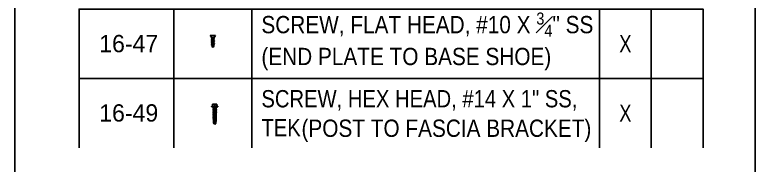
# Model space of a CAD drawing. Header units: inches. Extents: x -333 to 1223, y -450 to 45.
# Drawn here: x 1137.1 to 1222.9, y -96.3 to -78.9 of the extents above; entities that cross this region are included whole.
import ezdxf
from ezdxf.enums import TextEntityAlignment as Align

# ---------------------------------------------------------------- set-up
doc = ezdxf.new("R2010")
doc.units = ezdxf.units.IN
doc.header["$MEASUREMENT"] = 0
doc.layers.add('NOTES', color=7, linetype='Continuous')
doc.layers.add('PL', color=252, linetype='Continuous')
doc.styles.add('Schedule', font='GOTHIC.TTF', dxfattribs={"width": 0.9})

# ---------------------------------------------------------------- blocks, each defined once
blk = doc.blocks.new('16-49-BLOCK-1')
for p, q in [((10.993, 0), (10.993, -8.015)), ((19.993, 0), (19.993, -8.015)), ((60.27, 0), (60.27, -8.015)), ((66.27, 0), (66.27, -8.015)), ((15.36, -3.218), (15.36, -3.243)), ((15.715, -3.194), (15.385, -3.194)), ((15.715, -3.267), (15.385, -3.267)), ((15.464, -2.963), (15.456, -2.972)), ((15.456, -3.012), (15.456, -3.194)), ((15.715, -2.963), (15.464, -2.963)), ((15.559, -3.27), (15.559, -3.292)), ((15.559, -3.344), (15.559, -3.39)), ((15.966, -2.963), (15.715, -2.963)), ((15.715, -3.012), (15.715, -3.194)), ((16.045, -3.194), (15.715, -3.194)), ((16.045, -3.267), (15.715, -3.267)), ((15.87, -3.297), (15.87, -3.342)), ((15.87, -3.394), (15.87, -3.439)), ((15.966, -2.963), (15.974, -2.972)), ((15.974, -3.012), (15.974, -3.194)), ((16.069, -3.218), (16.069, -3.243)), ((15.559, -3.441), (15.559, -3.487)), ((15.559, -3.539), (15.559, -3.584)), ((15.559, -3.636), (15.559, -3.681)), ((15.559, -3.733), (15.559, -3.778)), ((15.559, -3.83), (15.559, -3.876)), ((15.559, -3.927), (15.559, -3.973)), ((15.559, -4.025), (15.559, -4.07)), ((15.559, -4.123), (15.559, -4.168)), ((15.559, -4.22), (15.559, -4.266)), ((15.87, -3.491), (15.87, -3.537)), ((15.87, -3.588), (15.87, -3.634)), ((15.87, -3.686), (15.87, -3.731)), ((15.87, -3.783), (15.87, -3.828)), ((15.87, -3.88), (15.87, -3.925)), ((15.87, -3.977), (15.87, -4.023)), ((15.87, -4.074), (15.87, -4.12)), ((15.87, -4.173), (15.87, -4.218)), ((15.87, -4.27), (15.87, -4.315)), ((15.559, -4.317), (15.559, -4.363)), ((15.559, -4.415), (15.559, -4.46)), ((15.559, -4.512), (15.559, -4.557)), ((15.559, -4.609), (15.559, -4.654)), ((15.559, -4.706), (15.559, -4.813)), ((15.715, -4.847), (15.715, -5.15)), ((15.87, -4.367), (15.87, -4.413)), ((15.87, -4.464), (15.87, -4.51)), ((15.87, -4.562), (15.87, -4.607)), ((15.87, -4.659), (15.87, -4.715)), ((15.87, -4.744), (15.87, -4.813)), ((15.715, -5.28), (15.638, -5.248)), ((15.715, -5.15), (15.715, -5.28)), ((15.715, -5.28), (15.792, -5.248))]:
    blk.add_line(p, q)
blk.add_lwpolyline([(0, -8.015), (0, 0), (72.27, 0), (72.27, -8.015)])
for centre, start, end in [((15.385, -3.218), 90, 180), ((15.385, -3.243), 180, 270), ((16.045, -3.218), 0, 90), ((16.045, -3.243), 270, 0)]:
    blk.add_arc(centre, 0.0243, start, end)
for points, knots in [([(15.456, -3.012), (15.456, -3), (15.456, -2.99), (15.456, -2.979), (15.456, -2.977), (15.456, -2.973), (15.456, -2.972), (15.456, -2.972)], [0.00298008, 0.00298008, 0.00298008, 0.00298008, 0.004196287, 0.004196287, 0.00480439, 0.00480439, 0.005411523, 0.005411523, 0.005411523, 0.005411523]), ([(15.715, -3.012), (15.695, -3), (15.674, -2.99), (15.642, -2.98), (15.631, -2.977), (15.609, -2.973), (15.597, -2.972), (15.563, -2.972), (15.541, -2.976), (15.497, -2.99), (15.476, -3), (15.456, -3.012)], [0.000000254, 0.000000254, 0.000000254, 0.000000254, 0.001212097, 0.001212097, 0.001818019, 0.001818019, 0.00242394, 0.00242394, 0.003635783, 0.003635783, 0.004847626, 0.004847626, 0.004847626, 0.004847626]), ([(15.974, -3.012), (15.954, -3), (15.933, -2.99), (15.901, -2.98), (15.89, -2.977), (15.868, -2.973), (15.856, -2.972), (15.822, -2.972), (15.8, -2.976), (15.756, -2.99), (15.735, -3), (15.715, -3.012)], [0.000000254, 0.000000254, 0.000000254, 0.000000254, 0.001212097, 0.001212097, 0.001818019, 0.001818019, 0.00242394, 0.00242394, 0.003635783, 0.003635783, 0.004847626, 0.004847626, 0.004847626, 0.004847626]), ([(15.974, -2.972), (15.974, -2.972), (15.974, -2.973), (15.974, -2.977), (15.974, -2.979), (15.974, -2.99), (15.974, -3), (15.974, -3.012)], [0.004937468, 0.004937468, 0.004937468, 0.004937468, 0.0055442, 0.0055442, 0.006151901, 0.006151901, 0.007367303, 0.007367303, 0.007367303, 0.007367303]), ([(15.87, -4.715), (15.87, -4.717), (15.87, -4.718), (15.867, -4.722), (15.863, -4.724), (15.853, -4.728), (15.85, -4.729), (15.841, -4.732), (15.837, -4.733), (15.827, -4.736), (15.821, -4.737), (15.809, -4.739), (15.803, -4.741), (15.784, -4.745), (15.77, -4.747), (15.755, -4.75)], [0.002583, 0.002583, 0.002583, 0.002583, 0.002909695, 0.002909695, 0.003637118, 0.003637118, 0.00400083, 0.00400083, 0.004364542, 0.004364542, 0.004728254, 0.004728254, 0.005091966, 0.005091966, 0.005819389, 0.005819389, 0.005819389, 0.005819389]), ([(15.894, -4.726), (15.896, -4.727), (15.896, -4.728), (15.888, -4.735), (15.847, -4.74), (15.782, -4.747), (15.768, -4.748), (15.755, -4.75)], [0.0971021, 0.0971021, 0.0971021, 0.0971021, 0.125, 0.125, 0.25, 0.25, 0.2816731, 0.2816731, 0.2816731, 0.2816731]), ([(15.755, -4.75), (15.77, -4.749), (15.784, -4.749), (15.81, -4.748), (15.821, -4.747), (15.837, -4.747), (15.841, -4.746), (15.85, -4.746), (15.853, -4.746), (15.863, -4.745), (15.867, -4.745), (15.87, -4.744), (15.87, -4.744), (15.87, -4.744)], [0, 0, 0, 0, 0.000715802, 0.000715802, 0.001431603, 0.001431603, 0.001789504, 0.001789504, 0.002147405, 0.002147405, 0.002863207, 0.002863207, 0.00306048, 0.00306048, 0.00306048, 0.00306048]), ([(15.638, -5.248), (15.629, -5.244), (15.622, -5.239), (15.61, -5.228), (15.606, -5.221), (15.604, -5.213), (15.604, -5.212), (15.604, -5.211)], [0, 0, 0, 0, 0.000499649, 0.000499649, 0.000999299, 0.000999299, 0.001069244, 0.001069244, 0.001069244, 0.001069244]), ([(15.792, -5.248), (15.801, -5.244), (15.808, -5.239), (15.819, -5.228), (15.823, -5.221), (15.827, -5.208), (15.827, -5.2), (15.821, -5.187), (15.816, -5.181), (15.808, -5.176)], [0, 0, 0, 0, 0.000499649, 0.000499649, 0.000999299, 0.000999299, 0.001498948, 0.001498948, 0.001998598, 0.001998598, 0.001998598, 0.001998598])]:
    blk.add_open_spline(points, degree=3, knots=knots)
for points, weights, knots in [([(15.914, -3.27), (15.914, -3.278), (15.814, -3.287), (15.715, -3.295), (15.615, -3.303), (15.516, -3.311), (15.516, -3.319), (15.516, -3.32), (15.517, -3.321)], [1, 0.866025403784, 1, 0.866025403784, 1, 0.866025403784, 1, 0.982950552281, 0.970240489426], [0, 0, 0, 0.01515152, 0.01515152, 0.03030303, 0.03030303, 0.04545455, 0.04545455, 0.04738271, 0.04738271, 0.04738271]), ([(15.912, -3.366), (15.914, -3.367), (15.914, -3.368), (15.914, -3.376), (15.814, -3.384), (15.715, -3.392), (15.615, -3.4), (15.516, -3.408), (15.516, -3.416), (15.516, -3.417), (15.517, -3.418)], [0.970240489425, 0.98295055228, 1, 0.866025403784, 1, 0.866025403784, 1, 0.866025403784, 1, 0.982950552281, 0.970240489426], [0.08898093, 0.08898093, 0.08898093, 0.09090909, 0.09090909, 0.10606061, 0.10606061, 0.12121212, 0.12121212, 0.13636364, 0.13636364, 0.1382918, 0.1382918, 0.1382918]), ([(15.715, -3.32), (15.673, -3.324), (15.637, -3.328), (15.559, -3.336), (15.559, -3.344)], [0.933012701892, 0.933012701892, 1, 0.866025403784, 1], [0.02272727, 0.02272727, 0.02272727, 0.03030303, 0.03030303, 0.04545455, 0.04545455, 0.04545455]), ([(15.715, -3.417), (15.673, -3.421), (15.637, -3.425), (15.559, -3.433), (15.559, -3.441)], [0.933012701892, 0.933012701892, 1, 0.866025403784, 1], [0.11363636, 0.11363636, 0.11363636, 0.12121212, 0.12121212, 0.13636364, 0.13636364, 0.13636364]), ([(15.706, -3.27), (15.669, -3.274), (15.637, -3.277), (15.574, -3.284), (15.562, -3.291)], [0.933821817069, 0.940374796672, 1, 0.88802644794, 0.963223847913], [0.02355987, 0.02355987, 0.02355987, 0.03030303, 0.03030303, 0.04296639, 0.04296639, 0.04296639]), ([(15.715, -3.367), (15.673, -3.371), (15.637, -3.375), (15.574, -3.381), (15.562, -3.388)], [0.933012701892, 0.933012701892, 1, 0.88802644794, 0.963223847913], [0.11363636, 0.11363636, 0.11363636, 0.12121212, 0.12121212, 0.13387548, 0.13387548, 0.13387548]), ([(15.868, -3.298), (15.856, -3.305), (15.793, -3.312), (15.757, -3.316), (15.715, -3.32)], [0.963223847913, 0.88802644794, 1, 0.933012701892, 0.933012701892], [0.00248815, 0.00248815, 0.00248815, 0.01515152, 0.01515152, 0.02272727, 0.02272727, 0.02272727]), ([(15.87, -3.342), (15.87, -3.35), (15.793, -3.358), (15.757, -3.362), (15.715, -3.367)], [1, 0.866025403784, 1, 0.933012701892, 0.933012701892], [0.09090909, 0.09090909, 0.09090909, 0.10606061, 0.10606061, 0.11363636, 0.11363636, 0.11363636]), ([(15.868, -3.395), (15.856, -3.402), (15.793, -3.409), (15.757, -3.413), (15.715, -3.417)], [0.963223847913, 0.88802644794, 1, 0.933012701892, 0.933012701892], [0.09339724, 0.09339724, 0.09339724, 0.10606061, 0.10606061, 0.11363636, 0.11363636, 0.11363636]), ([(15.912, -3.463), (15.914, -3.464), (15.914, -3.465), (15.914, -3.473), (15.814, -3.481), (15.715, -3.489), (15.615, -3.497), (15.516, -3.505), (15.516, -3.513), (15.516, -3.514), (15.517, -3.515)], [0.970240489426, 0.982950552281, 1, 0.866025403784, 1, 0.866025403784, 1, 0.866025403784, 1, 0.982950552281, 0.970240489426], [0.17989002, 0.17989002, 0.17989002, 0.18181818, 0.18181818, 0.1969697, 0.1969697, 0.21212121, 0.21212121, 0.22727273, 0.22727273, 0.22920089, 0.22920089, 0.22920089]), ([(15.912, -3.56), (15.914, -3.561), (15.914, -3.562), (15.914, -3.57), (15.814, -3.578), (15.715, -3.586), (15.615, -3.594), (15.516, -3.602), (15.516, -3.611), (15.516, -3.611), (15.517, -3.612)], [0.970240489426, 0.982950552281, 1, 0.866025403784, 1, 0.866025403784, 1, 0.866025403784, 1, 0.982950552281, 0.970240489426], [0.27079911, 0.27079911, 0.27079911, 0.27272727, 0.27272727, 0.28787879, 0.28787879, 0.3030303, 0.3030303, 0.31818182, 0.31818182, 0.32010998, 0.32010998, 0.32010998]), ([(15.912, -3.657), (15.914, -3.658), (15.914, -3.659), (15.914, -3.667), (15.814, -3.675), (15.715, -3.683), (15.615, -3.692), (15.516, -3.7), (15.516, -3.708), (15.516, -3.709), (15.517, -3.71)], [0.970240489426, 0.982950552281, 1, 0.866025403784, 1, 0.866025403784, 1, 0.866025403784, 1, 0.982950552281, 0.970240489426], [0.3617082, 0.3617082, 0.3617082, 0.36363636, 0.36363636, 0.37878788, 0.37878788, 0.39393939, 0.39393939, 0.40909091, 0.40909091, 0.41101907, 0.41101907, 0.41101907]), ([(15.912, -3.754), (15.914, -3.755), (15.914, -3.756), (15.914, -3.764), (15.814, -3.773), (15.715, -3.781), (15.615, -3.789), (15.516, -3.797), (15.516, -3.805), (15.516, -3.806), (15.517, -3.807)], [0.970240489426, 0.982950552281, 1, 0.866025403784, 1, 0.866025403784, 1, 0.866025403784, 1, 0.982950552281, 0.970240489426], [0.45261729, 0.45261729, 0.45261729, 0.45454545, 0.45454545, 0.46969697, 0.46969697, 0.48484848, 0.48484848, 0.5, 0.5, 0.50192816, 0.50192816, 0.50192816]), ([(15.912, -3.852), (15.914, -3.853), (15.914, -3.854), (15.914, -3.862), (15.814, -3.87), (15.715, -3.878), (15.615, -3.886), (15.516, -3.894), (15.516, -3.902), (15.516, -3.903), (15.517, -3.904)], [0.970240489426, 0.982950552281, 1, 0.866025403784, 1, 0.866025403784, 1, 0.866025403784, 1, 0.982950552281, 0.970240489426], [0.54352638, 0.54352638, 0.54352638, 0.54545455, 0.54545455, 0.56060606, 0.56060606, 0.57575758, 0.57575758, 0.59090909, 0.59090909, 0.59283725, 0.59283725, 0.59283725]), ([(15.912, -3.949), (15.914, -3.95), (15.914, -3.951), (15.914, -3.959), (15.814, -3.967), (15.715, -3.975), (15.615, -3.983), (15.516, -3.991), (15.516, -3.999), (15.516, -4), (15.517, -4.001)], [0.970240489426, 0.982950552281, 1, 0.866025403784, 1, 0.866025403784, 1, 0.866025403784, 1, 0.982950552281, 0.970240489427], [0.63443547, 0.63443547, 0.63443547, 0.63636364, 0.63636364, 0.65151515, 0.65151515, 0.66666667, 0.66666667, 0.68181818, 0.68181818, 0.68374635, 0.68374635, 0.68374635]), ([(15.912, -4.046), (15.914, -4.047), (15.914, -4.048), (15.914, -4.056), (15.814, -4.064), (15.715, -4.072), (15.615, -4.08), (15.516, -4.088), (15.516, -4.097), (15.516, -4.097), (15.517, -4.098)], [0.970240489426, 0.982950552281, 1, 0.866025403784, 1, 0.866025403784, 1, 0.866025403784, 1, 0.982950552281, 0.970240489427], [0.72534456, 0.72534456, 0.72534456, 0.72727273, 0.72727273, 0.74242424, 0.74242424, 0.75757576, 0.75757576, 0.77272727, 0.77272727, 0.77465544, 0.77465544, 0.77465544]), ([(15.912, -4.144), (15.914, -4.145), (15.914, -4.146), (15.914, -4.154), (15.814, -4.163), (15.715, -4.171), (15.615, -4.179), (15.516, -4.187), (15.516, -4.195), (15.516, -4.196), (15.517, -4.197)], [0.970240489426, 0.982950552281, 1, 0.866025403784, 1, 0.866025403784, 1, 0.866025403784, 1, 0.982950552281, 0.970240489427], [0.63443547, 0.63443547, 0.63443547, 0.63636364, 0.63636364, 0.65151515, 0.65151515, 0.66666667, 0.66666667, 0.68181818, 0.68181818, 0.68374635, 0.68374635, 0.68374635]), ([(15.912, -4.242), (15.914, -4.243), (15.914, -4.244), (15.914, -4.252), (15.814, -4.26), (15.715, -4.268), (15.615, -4.276), (15.516, -4.284), (15.516, -4.292), (15.516, -4.293), (15.517, -4.294)], [0.970240489426, 0.982950552281, 1, 0.866025403784, 1, 0.866025403784, 1, 0.866025403784, 1, 0.982950552281, 0.970240489427], [0.72534456, 0.72534456, 0.72534456, 0.72727273, 0.72727273, 0.74242424, 0.74242424, 0.75757576, 0.75757576, 0.77272727, 0.77272727, 0.77465544, 0.77465544, 0.77465544]), ([(15.715, -3.514), (15.673, -3.519), (15.637, -3.522), (15.559, -3.53), (15.559, -3.539)], [0.933012701892, 0.933012701892, 1, 0.866025403784, 1], [0.20454545, 0.20454545, 0.20454545, 0.21212121, 0.21212121, 0.22727273, 0.22727273, 0.22727273]), ([(15.715, -3.611), (15.673, -3.616), (15.637, -3.62), (15.559, -3.628), (15.559, -3.636)], [0.933012701892, 0.933012701892, 1, 0.866025403784, 1], [0.29545455, 0.29545455, 0.29545455, 0.3030303, 0.3030303, 0.31818182, 0.31818182, 0.31818182]), ([(15.715, -3.709), (15.673, -3.713), (15.637, -3.717), (15.559, -3.725), (15.559, -3.733)], [0.933012701892, 0.933012701892, 1, 0.866025403784, 1], [0.38636364, 0.38636364, 0.38636364, 0.39393939, 0.39393939, 0.40909091, 0.40909091, 0.40909091]), ([(15.715, -3.806), (15.673, -3.81), (15.637, -3.814), (15.559, -3.822), (15.559, -3.83)], [0.933012701892, 0.933012701892, 1, 0.866025403784, 1], [0.47727273, 0.47727273, 0.47727273, 0.48484848, 0.48484848, 0.5, 0.5, 0.5]), ([(15.715, -3.903), (15.673, -3.907), (15.637, -3.911), (15.559, -3.919), (15.559, -3.927)], [0.933012701892, 0.933012701892, 1, 0.866025403784, 1], [0.56818182, 0.56818182, 0.56818182, 0.57575758, 0.57575758, 0.59090909, 0.59090909, 0.59090909]), ([(15.715, -4), (15.673, -4.005), (15.637, -4.008), (15.559, -4.016), (15.559, -4.025)], [0.933012701892, 0.933012701892, 1, 0.866025403784, 1], [0.65909091, 0.65909091, 0.65909091, 0.66666667, 0.66666667, 0.68181818, 0.68181818, 0.68181818]), ([(15.715, -4.097), (15.673, -4.102), (15.637, -4.106), (15.559, -4.114), (15.559, -4.122)], [0.933012701892, 0.933012701892, 1, 0.866025403784, 1], [0.75, 0.75, 0.75, 0.75757576, 0.75757576, 0.77272727, 0.77272727, 0.77272727]), ([(15.715, -4.196), (15.673, -4.2), (15.637, -4.204), (15.559, -4.212), (15.559, -4.22)], [0.933012701892, 0.933012701892, 1, 0.866025403784, 1], [0.65909091, 0.65909091, 0.65909091, 0.66666667, 0.66666667, 0.68181818, 0.68181818, 0.68181818]), ([(15.715, -3.464), (15.673, -3.468), (15.637, -3.472), (15.574, -3.478), (15.562, -3.486)], [0.933012701892, 0.933012701892, 1, 0.88802644794, 0.963223847912], [0.20454545, 0.20454545, 0.20454545, 0.21212121, 0.21212121, 0.22478458, 0.22478458, 0.22478458]), ([(15.715, -3.561), (15.673, -3.565), (15.637, -3.569), (15.574, -3.576), (15.562, -3.583)], [0.933012701892, 0.933012701892, 1, 0.888026447939, 0.963223847914], [0.29545455, 0.29545455, 0.29545455, 0.3030303, 0.3030303, 0.31569367, 0.31569367, 0.31569367]), ([(15.715, -3.658), (15.673, -3.663), (15.637, -3.666), (15.574, -3.673), (15.562, -3.68)], [0.933012701892, 0.933012701892, 1, 0.88802644794, 0.963223847913], [0.38636364, 0.38636364, 0.38636364, 0.39393939, 0.39393939, 0.40660276, 0.40660276, 0.40660276]), ([(15.715, -3.755), (15.673, -3.76), (15.637, -3.763), (15.574, -3.77), (15.562, -3.777)], [0.933012701892, 0.933012701892, 1, 0.88802644794, 0.963223847913], [0.47727273, 0.47727273, 0.47727273, 0.48484848, 0.48484848, 0.49751185, 0.49751185, 0.49751185]), ([(15.715, -3.853), (15.673, -3.857), (15.637, -3.861), (15.574, -3.867), (15.562, -3.874)], [0.933012701892, 0.933012701892, 1, 0.88802644794, 0.963223847912], [0.56818182, 0.56818182, 0.56818182, 0.57575758, 0.57575758, 0.58842094, 0.58842094, 0.58842094]), ([(15.715, -3.95), (15.673, -3.954), (15.637, -3.958), (15.574, -3.964), (15.562, -3.972)], [0.933012701892, 0.933012701892, 1, 0.888026447939, 0.963223847913], [0.65909091, 0.65909091, 0.65909091, 0.66666667, 0.66666667, 0.67933003, 0.67933003, 0.67933003]), ([(15.715, -4.047), (15.673, -4.051), (15.637, -4.055), (15.574, -4.062), (15.562, -4.069)], [0.933012701892, 0.933012701892, 1, 0.88802644794, 0.963223847913], [0.75, 0.75, 0.75, 0.75757576, 0.75757576, 0.77023912, 0.77023912, 0.77023912]), ([(15.715, -4.145), (15.673, -4.15), (15.637, -4.153), (15.574, -4.16), (15.562, -4.167)], [0.933012701892, 0.933012701892, 1, 0.888026447939, 0.963223847913], [0.65909091, 0.65909091, 0.65909091, 0.66666667, 0.66666667, 0.67933003, 0.67933003, 0.67933003]), ([(15.715, -4.243), (15.673, -4.247), (15.637, -4.251), (15.574, -4.257), (15.562, -4.264)], [0.933012701892, 0.933012701892, 1, 0.88802644794, 0.963223847913], [0.75, 0.75, 0.75, 0.75757576, 0.75757576, 0.77023912, 0.77023912, 0.77023912]), ([(15.87, -3.439), (15.87, -3.448), (15.793, -3.456), (15.757, -3.459), (15.715, -3.464)], [1, 0.866025403784, 1, 0.933012701892, 0.933012701892], [0.18181818, 0.18181818, 0.18181818, 0.1969697, 0.1969697, 0.20454545, 0.20454545, 0.20454545]), ([(15.868, -3.492), (15.856, -3.5), (15.793, -3.506), (15.757, -3.51), (15.715, -3.514)], [0.963223847913, 0.88802644794, 1, 0.933012701892, 0.933012701892], [0.18430633, 0.18430633, 0.18430633, 0.1969697, 0.1969697, 0.20454545, 0.20454545, 0.20454545]), ([(15.87, -3.537), (15.87, -3.545), (15.793, -3.553), (15.757, -3.557), (15.715, -3.561)], [1, 0.866025403784, 1, 0.933012701892, 0.933012701892], [0.27272727, 0.27272727, 0.27272727, 0.28787879, 0.28787879, 0.29545455, 0.29545455, 0.29545455]), ([(15.868, -3.59), (15.856, -3.597), (15.793, -3.603), (15.757, -3.607), (15.715, -3.611)], [0.963223847913, 0.88802644794, 1, 0.933012701892, 0.933012701892], [0.27521542, 0.27521542, 0.27521542, 0.28787879, 0.28787879, 0.29545455, 0.29545455, 0.29545455]), ([(15.87, -3.634), (15.87, -3.642), (15.793, -3.65), (15.757, -3.654), (15.715, -3.658)], [1, 0.866025403784, 1, 0.933012701892, 0.933012701892], [0.36363636, 0.36363636, 0.36363636, 0.37878788, 0.37878788, 0.38636364, 0.38636364, 0.38636364]), ([(15.868, -3.687), (15.856, -3.694), (15.793, -3.701), (15.757, -3.704), (15.715, -3.709)], [0.963223847913, 0.88802644794, 1, 0.933012701892, 0.933012701892], [0.36612452, 0.36612452, 0.36612452, 0.37878788, 0.37878788, 0.38636364, 0.38636364, 0.38636364]), ([(15.87, -3.731), (15.87, -3.739), (15.793, -3.747), (15.757, -3.751), (15.715, -3.755)], [1, 0.866025403784, 1, 0.933012701892, 0.933012701892], [0.45454545, 0.45454545, 0.45454545, 0.46969697, 0.46969697, 0.47727273, 0.47727273, 0.47727273]), ([(15.868, -3.784), (15.856, -3.791), (15.793, -3.798), (15.757, -3.802), (15.715, -3.806)], [0.963223847913, 0.88802644794, 1, 0.933012701892, 0.933012701892], [0.45703361, 0.45703361, 0.45703361, 0.46969697, 0.46969697, 0.47727273, 0.47727273, 0.47727273]), ([(15.87, -3.828), (15.87, -3.836), (15.793, -3.844), (15.757, -3.848), (15.715, -3.853)], [1, 0.866025403784, 1, 0.933012701892, 0.933012701892], [0.54545455, 0.54545455, 0.54545455, 0.56060606, 0.56060606, 0.56818182, 0.56818182, 0.56818182]), ([(15.868, -3.881), (15.856, -3.888), (15.793, -3.895), (15.757, -3.899), (15.715, -3.903)], [0.963223847913, 0.88802644794, 1, 0.933012701892, 0.933012701892], [0.5479427, 0.5479427, 0.5479427, 0.56060606, 0.56060606, 0.56818182, 0.56818182, 0.56818182]), ([(15.87, -3.925), (15.87, -3.934), (15.793, -3.942), (15.757, -3.945), (15.715, -3.95)], [1, 0.866025403784, 1, 0.933012701892, 0.933012701892], [0.63636364, 0.63636364, 0.63636364, 0.65151515, 0.65151515, 0.65909091, 0.65909091, 0.65909091]), ([(15.868, -3.978), (15.856, -3.986), (15.793, -3.992), (15.757, -3.996), (15.715, -4)], [0.963223847913, 0.88802644794, 1, 0.933012701892, 0.933012701892], [0.63885179, 0.63885179, 0.63885179, 0.65151515, 0.65151515, 0.65909091, 0.65909091, 0.65909091]), ([(15.87, -4.023), (15.87, -4.031), (15.793, -4.039), (15.757, -4.043), (15.715, -4.047)], [1, 0.866025403784, 1, 0.933012701892, 0.933012701892], [0.72727273, 0.72727273, 0.72727273, 0.74242424, 0.74242424, 0.75, 0.75, 0.75]), ([(15.868, -4.076), (15.856, -4.083), (15.793, -4.089), (15.757, -4.093), (15.715, -4.097)], [0.963223847913, 0.88802644794, 1, 0.933012701892, 0.933012701892], [0.72976088, 0.72976088, 0.72976088, 0.74242424, 0.74242424, 0.75, 0.75, 0.75]), ([(15.87, -4.121), (15.87, -4.129), (15.793, -4.137), (15.757, -4.141), (15.715, -4.145)], [1, 0.866025403784, 1, 0.933012701892, 0.933012701892], [0.63636364, 0.63636364, 0.63636364, 0.65151515, 0.65151515, 0.65909091, 0.65909091, 0.65909091]), ([(15.868, -4.174), (15.856, -4.181), (15.793, -4.188), (15.757, -4.192), (15.715, -4.196)], [0.963223847913, 0.88802644794, 1, 0.933012701892, 0.933012701892], [0.63885179, 0.63885179, 0.63885179, 0.65151515, 0.65151515, 0.65909091, 0.65909091, 0.65909091]), ([(15.87, -4.218), (15.87, -4.226), (15.793, -4.234), (15.757, -4.238), (15.715, -4.243)], [1, 0.866025403784, 1, 0.933012701892, 0.933012701892], [0.72727273, 0.72727273, 0.72727273, 0.74242424, 0.74242424, 0.75, 0.75, 0.75]), ([(15.868, -4.271), (15.856, -4.278), (15.793, -4.285), (15.757, -4.289), (15.715, -4.293)], [0.963223847913, 0.88802644794, 1, 0.933012701892, 0.933012701892], [0.72976088, 0.72976088, 0.72976088, 0.74242424, 0.74242424, 0.75, 0.75, 0.75]), ([(15.912, -4.339), (15.914, -4.34), (15.914, -4.341), (15.914, -4.349), (15.814, -4.357), (15.715, -4.365), (15.615, -4.373), (15.516, -4.381), (15.516, -4.389), (15.516, -4.39), (15.517, -4.391)], [0.970240489427, 0.982950552281, 1, 0.866025403784, 1, 0.866025403784, 1, 0.866025403784, 1, 0.982950552281, 0.970240489426], [0.81625365, 0.81625365, 0.81625365, 0.81818182, 0.81818182, 0.83333333, 0.83333333, 0.84848485, 0.84848485, 0.86363636, 0.86363636, 0.86556453, 0.86556453, 0.86556453]), ([(15.912, -4.436), (15.914, -4.437), (15.914, -4.438), (15.914, -4.446), (15.814, -4.454), (15.715, -4.462), (15.615, -4.47), (15.516, -4.478), (15.516, -4.487), (15.516, -4.487), (15.517, -4.488)], [0.970240489426, 0.982950552281, 1, 0.866025403784, 1, 0.866025403784, 1, 0.866025403784, 1, 0.982950552281, 0.970240489426], [0.90716275, 0.90716275, 0.90716275, 0.90909091, 0.90909091, 0.92424242, 0.92424242, 0.93939394, 0.93939394, 0.95454545, 0.95454545, 0.95647362, 0.95647362, 0.95647362]), ([(15.912, -4.533), (15.914, -4.534), (15.914, -4.535), (15.914, -4.543), (15.814, -4.551), (15.715, -4.559), (15.615, -4.568), (15.516, -4.576), (15.516, -4.584), (15.516, -4.585), (15.517, -4.586)], [0.970240489426, 0.982950552281, 1, 0.866025403784, 1, 0.866025403784, 1, 0.866025403784, 1, 0.982950552281, 0.970240489426], [0.90716275, 0.90716275, 0.90716275, 0.90909091, 0.90909091, 0.92424242, 0.92424242, 0.93939394, 0.93939394, 0.95454545, 0.95454545, 0.95647362, 0.95647362, 0.95647362]), ([(15.912, -4.63), (15.914, -4.631), (15.914, -4.632), (15.914, -4.64), (15.814, -4.649), (15.715, -4.657), (15.615, -4.665), (15.516, -4.673), (15.516, -4.681), (15.516, -4.682), (15.517, -4.683)], [0.970240489426, 0.982950552281, 1, 0.866025403784, 1, 0.866025403784, 1, 0.866025403784, 1, 0.982950552281, 0.970240489426], [0.90716275, 0.90716275, 0.90716275, 0.90909091, 0.90909091, 0.92424242, 0.92424242, 0.93939394, 0.93939394, 0.95454545, 0.95454545, 0.95647362, 0.95647362, 0.95647362]), ([(15.715, -4.293), (15.673, -4.297), (15.637, -4.301), (15.559, -4.309), (15.559, -4.317)], [0.933012701892, 0.933012701892, 1, 0.866025403784, 1], [0.75, 0.75, 0.75, 0.75757576, 0.75757576, 0.77272727, 0.77272727, 0.77272727]), ([(15.715, -4.39), (15.673, -4.395), (15.637, -4.398), (15.559, -4.406), (15.559, -4.415)], [0.933012701892, 0.933012701892, 1, 0.866025403784, 1], [0.84090909, 0.84090909, 0.84090909, 0.84848485, 0.84848485, 0.86363636, 0.86363636, 0.86363636]), ([(15.715, -4.487), (15.673, -4.492), (15.637, -4.496), (15.559, -4.504), (15.559, -4.512)], [0.933012701892, 0.933012701892, 1, 0.866025403784, 1], [0.93181818, 0.93181818, 0.93181818, 0.93939394, 0.93939394, 0.95454545, 0.95454545, 0.95454545]), ([(15.715, -4.585), (15.673, -4.589), (15.637, -4.593), (15.559, -4.601), (15.559, -4.609)], [0.933012701892, 0.933012701892, 1, 0.866025403784, 1], [0.93181818, 0.93181818, 0.93181818, 0.93939394, 0.93939394, 0.95454545, 0.95454545, 0.95454545]), ([(15.715, -4.682), (15.673, -4.686), (15.637, -4.69), (15.559, -4.698), (15.559, -4.706)], [0.933012701892, 0.933012701892, 1, 0.866025403784, 1], [0.93181818, 0.93181818, 0.93181818, 0.93939394, 0.93939394, 0.95454545, 0.95454545, 0.95454545]), ([(15.715, -4.34), (15.673, -4.344), (15.637, -4.348), (15.574, -4.354), (15.562, -4.362)], [0.933012701892, 0.933012701892, 1, 0.88802644794, 0.963223847913], [0.84090909, 0.84090909, 0.84090909, 0.84848485, 0.84848485, 0.86114821, 0.86114821, 0.86114821]), ([(15.715, -4.437), (15.673, -4.441), (15.637, -4.445), (15.574, -4.452), (15.562, -4.459)], [0.933012701892, 0.933012701892, 1, 0.88802644794, 0.963223847913], [0.93181818, 0.93181818, 0.93181818, 0.93939394, 0.93939394, 0.9520573, 0.9520573, 0.9520573]), ([(15.715, -4.534), (15.673, -4.538), (15.637, -4.542), (15.574, -4.549), (15.562, -4.556)], [0.933012701892, 0.933012701892, 1, 0.88802644794, 0.963223847913], [0.93181818, 0.93181818, 0.93181818, 0.93939394, 0.93939394, 0.9520573, 0.9520573, 0.9520573]), ([(15.715, -4.631), (15.673, -4.636), (15.637, -4.639), (15.574, -4.646), (15.562, -4.653)], [0.933012701892, 0.933012701892, 1, 0.88802644794, 0.963223847913], [0.93181818, 0.93181818, 0.93181818, 0.93939394, 0.93939394, 0.9520573, 0.9520573, 0.9520573]), ([(15.87, -4.315), (15.87, -4.324), (15.793, -4.332), (15.757, -4.335), (15.715, -4.34)], [1, 0.866025403784, 1, 0.933012701892, 0.933012701892], [0.81818182, 0.81818182, 0.81818182, 0.83333333, 0.83333333, 0.84090909, 0.84090909, 0.84090909]), ([(15.868, -4.368), (15.856, -4.376), (15.793, -4.382), (15.757, -4.386), (15.715, -4.39)], [0.963223847913, 0.88802644794, 1, 0.933012701892, 0.933012701892], [0.82066997, 0.82066997, 0.82066997, 0.83333333, 0.83333333, 0.84090909, 0.84090909, 0.84090909]), ([(15.87, -4.413), (15.87, -4.421), (15.793, -4.429), (15.757, -4.433), (15.715, -4.437)], [1, 0.866025403784, 1, 0.933012701892, 0.933012701892], [0.90909091, 0.90909091, 0.90909091, 0.92424242, 0.92424242, 0.93181818, 0.93181818, 0.93181818]), ([(15.868, -4.466), (15.856, -4.473), (15.793, -4.479), (15.757, -4.483), (15.715, -4.487)], [0.963223847913, 0.88802644794, 1, 0.933012701892, 0.933012701892], [0.91157906, 0.91157906, 0.91157906, 0.92424242, 0.92424242, 0.93181818, 0.93181818, 0.93181818]), ([(15.87, -4.51), (15.87, -4.518), (15.793, -4.526), (15.757, -4.53), (15.715, -4.534)], [1, 0.866025403784, 1, 0.933012701892, 0.933012701892], [0.90909091, 0.90909091, 0.90909091, 0.92424242, 0.92424242, 0.93181818, 0.93181818, 0.93181818]), ([(15.868, -4.563), (15.856, -4.57), (15.793, -4.577), (15.757, -4.58), (15.715, -4.585)], [0.963223847913, 0.88802644794, 1, 0.933012701892, 0.933012701892], [0.91157906, 0.91157906, 0.91157906, 0.92424242, 0.92424242, 0.93181818, 0.93181818, 0.93181818]), ([(15.87, -4.607), (15.87, -4.615), (15.793, -4.623), (15.757, -4.627), (15.715, -4.631)], [1, 0.866025403784, 1, 0.933012701892, 0.933012701892], [0.90909091, 0.90909091, 0.90909091, 0.92424242, 0.92424242, 0.93181818, 0.93181818, 0.93181818]), ([(15.868, -4.66), (15.856, -4.667), (15.793, -4.674), (15.757, -4.678), (15.715, -4.682)], [0.963223847913, 0.88802644794, 1, 0.933012701892, 0.933012701892], [0.91157906, 0.91157906, 0.91157906, 0.92424242, 0.92424242, 0.93181818, 0.93181818, 0.93181818])]:
    blk.add_rational_spline(points, weights, degree=2, knots=knots)
for points in [[(15.517, -3.317), (15.532, -3.308), (15.547, -3.3), (15.562, -3.291)], [(15.559, -3.345), (15.545, -3.337), (15.531, -3.329), (15.517, -3.321)], [(15.517, -3.414), (15.532, -3.406), (15.547, -3.397), (15.562, -3.388)], [(15.559, -3.443), (15.545, -3.434), (15.531, -3.426), (15.517, -3.418)], [(15.912, -3.272), (15.898, -3.281), (15.883, -3.289), (15.868, -3.298)], [(15.912, -3.369), (15.898, -3.378), (15.883, -3.387), (15.868, -3.395)], [(15.87, -3.341), (15.884, -3.349), (15.898, -3.357), (15.912, -3.366)], [(15.517, -3.511), (15.532, -3.503), (15.547, -3.494), (15.562, -3.486)], [(15.559, -3.54), (15.545, -3.532), (15.531, -3.523), (15.517, -3.515)], [(15.517, -3.609), (15.532, -3.6), (15.547, -3.591), (15.562, -3.583)], [(15.559, -3.637), (15.545, -3.629), (15.531, -3.621), (15.517, -3.612)], [(15.517, -3.706), (15.532, -3.697), (15.547, -3.689), (15.562, -3.68)], [(15.559, -3.734), (15.545, -3.726), (15.531, -3.718), (15.517, -3.71)], [(15.517, -3.803), (15.532, -3.794), (15.547, -3.786), (15.562, -3.777)], [(15.559, -3.831), (15.545, -3.823), (15.531, -3.815), (15.517, -3.807)], [(15.517, -3.9), (15.532, -3.892), (15.547, -3.883), (15.562, -3.874)], [(15.559, -3.929), (15.545, -3.92), (15.531, -3.912), (15.517, -3.904)], [(15.517, -3.997), (15.532, -3.989), (15.547, -3.98), (15.562, -3.972)], [(15.559, -4.026), (15.545, -4.018), (15.531, -4.009), (15.517, -4.001)], [(15.517, -4.095), (15.532, -4.086), (15.547, -4.077), (15.562, -4.069)], [(15.559, -4.123), (15.545, -4.115), (15.531, -4.107), (15.517, -4.098)], [(15.517, -4.193), (15.532, -4.184), (15.547, -4.176), (15.562, -4.167)], [(15.559, -4.221), (15.545, -4.213), (15.531, -4.205), (15.517, -4.197)], [(15.517, -4.29), (15.532, -4.282), (15.547, -4.273), (15.562, -4.264)], [(15.912, -3.467), (15.898, -3.475), (15.883, -3.484), (15.868, -3.492)], [(15.912, -3.564), (15.898, -3.572), (15.883, -3.581), (15.868, -3.59)], [(15.912, -3.661), (15.898, -3.67), (15.883, -3.678), (15.868, -3.687)], [(15.912, -3.758), (15.898, -3.767), (15.883, -3.775), (15.868, -3.784)], [(15.912, -3.855), (15.898, -3.864), (15.883, -3.873), (15.868, -3.881)], [(15.912, -3.953), (15.898, -3.961), (15.883, -3.97), (15.868, -3.978)], [(15.912, -4.05), (15.898, -4.058), (15.883, -4.067), (15.868, -4.076)], [(15.912, -4.148), (15.898, -4.157), (15.883, -4.165), (15.868, -4.174)], [(15.912, -4.245), (15.898, -4.254), (15.883, -4.263), (15.868, -4.271)], [(15.87, -3.438), (15.884, -3.447), (15.898, -3.455), (15.912, -3.463)], [(15.87, -3.535), (15.884, -3.544), (15.898, -3.552), (15.912, -3.56)], [(15.87, -3.633), (15.884, -3.641), (15.898, -3.649), (15.912, -3.657)], [(15.87, -3.73), (15.884, -3.738), (15.898, -3.746), (15.912, -3.754)], [(15.87, -3.827), (15.884, -3.835), (15.898, -3.843), (15.912, -3.852)], [(15.87, -3.924), (15.884, -3.933), (15.898, -3.941), (15.912, -3.949)], [(15.87, -4.021), (15.884, -4.03), (15.898, -4.038), (15.912, -4.046)], [(15.87, -4.12), (15.884, -4.128), (15.898, -4.136), (15.912, -4.144)], [(15.87, -4.217), (15.884, -4.225), (15.898, -4.233), (15.912, -4.242)], [(15.559, -4.319), (15.545, -4.31), (15.531, -4.302), (15.517, -4.294)], [(15.517, -4.387), (15.532, -4.379), (15.547, -4.37), (15.562, -4.362)], [(15.559, -4.416), (15.545, -4.408), (15.531, -4.399), (15.517, -4.391)], [(15.517, -4.485), (15.532, -4.476), (15.547, -4.467), (15.562, -4.459)], [(15.559, -4.513), (15.545, -4.505), (15.531, -4.497), (15.517, -4.488)], [(15.517, -4.582), (15.532, -4.573), (15.547, -4.565), (15.562, -4.556)], [(15.559, -4.61), (15.545, -4.602), (15.531, -4.594), (15.517, -4.586)], [(15.517, -4.679), (15.532, -4.67), (15.547, -4.662), (15.562, -4.653)], [(15.559, -4.707), (15.545, -4.699), (15.531, -4.691), (15.517, -4.683)], [(15.604, -5.211), (15.581, -5.081), (15.567, -4.95), (15.562, -4.819)], [(15.868, -4.809), (15.863, -4.943), (15.849, -5.078), (15.826, -5.211)], [(15.867, -4.806), (15.868, -4.807), (15.868, -4.808), (15.868, -4.809)], [(15.912, -4.343), (15.898, -4.351), (15.883, -4.36), (15.868, -4.368)], [(15.912, -4.44), (15.898, -4.448), (15.883, -4.457), (15.868, -4.466)], [(15.912, -4.537), (15.898, -4.546), (15.883, -4.554), (15.868, -4.563)], [(15.912, -4.634), (15.898, -4.643), (15.883, -4.651), (15.868, -4.66)], [(15.87, -4.314), (15.884, -4.322), (15.898, -4.331), (15.912, -4.339)], [(15.87, -4.411), (15.884, -4.42), (15.898, -4.428), (15.912, -4.436)], [(15.87, -4.509), (15.884, -4.517), (15.898, -4.525), (15.912, -4.533)], [(15.87, -4.606), (15.884, -4.614), (15.898, -4.622), (15.912, -4.63)], [(15.87, -4.712), (15.878, -4.717), (15.886, -4.721), (15.894, -4.726)], [(15.894, -4.73), (15.886, -4.735), (15.878, -4.739), (15.87, -4.744)]]:
    blk.add_open_spline(points, degree=3)
for points, weights in [([(15.559, -4.813), (15.559, -4.833), (15.625, -4.847), (15.715, -4.847)], [0.922061091015, 0.760015231344, 0.785994867672, 1]), ([(15.867, -4.806), (15.871, -4.81), (15.871, -4.815), (15.868, -4.819)], [1, 0.94578940435, 0.903644069771, 0.873563996264]), ([(15.808, -5.176), (15.781, -5.159), (15.749, -5.15), (15.715, -5.15)], [1, 0.965715345582, 0.965715345582, 1])]:
    blk.add_rational_spline(points, weights, degree=3)
at = {"layer": 'NOTES', "style": 'Schedule'}
blk.add_text('16-49', height=2, dxfattribs=at).set_placement((5.755, -3.979), align=Align.MIDDLE_CENTER)
at = {"layer": 'NOTES', "insert": (21.12, -4.007), "char_height": 2, "width": 39.15042, "attachment_point": 4, "style": 'Schedule'}
blk.add_mtext('\\A1;{\\W0.875;SCREW, HEX HEAD, #14 X 1\\H1x;" SS,\\PTEK}', dxfattribs=at)
at = {"layer": 'NOTES', "style": 'Schedule', "width": 0.8}
blk.add_attdef('QTY', text='', height=2, dxfattribs=at).set_placement((63.27, -4.007), align=Align.MIDDLE_CENTER)
at = {"layer": 'NOTES', "style": 'Schedule', "width": 0.9}
blk.add_attdef('DESC.', text='', height=2, dxfattribs=at).set_placement((25.762, -5.749), align=Align.MIDDLE_LEFT)
blk = doc.blocks.new('16-47-BLOCK-1')
for p, q in [((10.993, 0), (10.993, -8.015)), ((19.993, 0), (19.993, -8.015)), ((60.27, 0), (60.27, -8.015)), ((66.27, 0), (66.27, -8.015))]:
    blk.add_line(p, q)
at = {"extrusion": (1, -4.28626e-16, 0)}
for p, q in [((15.501, -3.048), (15.184, -3.048)), ((15.373, -3.286), (15.184, -3.048)), ((15.501, -3.286), (15.373, -3.286)), ((15.373, -3.286), (15.373, -3.321)), ((15.373, -3.38), (15.373, -3.454)), ((15.818, -3.048), (15.501, -3.048)), ((15.529, -3.286), (15.501, -3.286)), ((15.629, -3.317), (15.629, -3.39)), ((15.644, -3.266), (15.818, -3.048)), ((15.644, -3.266), (15.678, -3.286)), ((15.374, -4.181), (15.326, -4.153)), ((15.326, -4.153), (15.326, -4.153)), ((15.373, -3.513), (15.373, -3.587)), ((15.373, -3.646), (15.373, -3.72)), ((15.373, -3.779), (15.373, -3.853)), ((15.373, -3.912), (15.373, -3.986)), ((15.373, -4.045), (15.373, -4.119)), ((15.629, -3.45), (15.629, -3.523)), ((15.629, -3.583), (15.629, -3.656)), ((15.629, -3.716), (15.629, -3.789)), ((15.629, -3.849), (15.629, -3.922)), ((15.629, -3.982), (15.629, -4.055)), ((15.629, -4.115), (15.629, -4.154))]:
    blk.add_line(p, q, dxfattribs=at)
blk.add_lwpolyline([(0, -8.015), (0, 0), (72.27, 0), (72.27, -8.015)])
for centre, start, end in [((15.743, -4.154), 183.52109, 229.16819), ((15.259, -4.154), 310.83181, 348.12201), ((15.259, -4.154), 351.7027, 0)]:
    blk.add_arc(centre, 0.37, start, end)
for points, weights, knots in [([(15.678, -3.286), (15.678, -3.297), (15.589, -3.308), (15.501, -3.319), (15.412, -3.33), (15.324, -3.341), (15.324, -3.352), (15.324, -3.354), (15.327, -3.356)], [1, 0.866025403784, 1, 0.866025403784, 1, 0.866025403784, 1, 0.973446195684, 0.957418334996], [0, 0, 0, 0.01111111, 0.01111111, 0.02222222, 0.02222222, 0.03333333, 0.03333333, 0.03553556, 0.03553556, 0.03553556]), ([(15.674, -3.414), (15.678, -3.417), (15.678, -3.419), (15.678, -3.43), (15.589, -3.441), (15.501, -3.452), (15.412, -3.463), (15.324, -3.474), (15.324, -3.485), (15.324, -3.487), (15.327, -3.489)], [0.957418334996, 0.973446195684, 1, 0.866025403784, 1, 0.866025403784, 1, 0.866025403784, 1, 0.973446195684, 0.957418334996], [0.06446444, 0.06446444, 0.06446444, 0.06666667, 0.06666667, 0.07777778, 0.07777778, 0.08888889, 0.08888889, 0.1, 0.1, 0.10220223, 0.10220223, 0.10220223]), ([(15.501, -3.347), (15.466, -3.353), (15.437, -3.358), (15.373, -3.369), (15.373, -3.38)], [0.933012701892, 0.933012701892, 1, 0.866025403784, 1], [0.01666667, 0.01666667, 0.01666667, 0.02222222, 0.02222222, 0.03333333, 0.03333333, 0.03333333]), ([(15.501, -3.291), (15.466, -3.296), (15.437, -3.302), (15.392, -3.309), (15.378, -3.318)], [0.933012701892, 0.933012701892, 1, 0.902826841694, 0.946615074009], [0.01666667, 0.01666667, 0.01666667, 0.02222222, 0.02222222, 0.03028123, 0.03028123, 0.03028123]), ([(15.501, -3.424), (15.466, -3.429), (15.437, -3.435), (15.392, -3.442), (15.378, -3.451)], [0.933012701892, 0.933012701892, 1, 0.902826841694, 0.946615074009], [0.08333333, 0.08333333, 0.08333333, 0.08888889, 0.08888889, 0.09694789, 0.09694789, 0.09694789]), ([(15.624, -3.32), (15.609, -3.328), (15.565, -3.336), (15.535, -3.341), (15.501, -3.347)], [0.946615074009, 0.902826841693, 1, 0.933012701892, 0.933012701892], [0.00305211, 0.00305211, 0.00305211, 0.01111111, 0.01111111, 0.01666667, 0.01666667, 0.01666667]), ([(15.629, -3.39), (15.629, -3.401), (15.565, -3.412), (15.535, -3.418), (15.501, -3.424)], [1, 0.866025403784, 1, 0.933012701892, 0.933012701892], [0.06666667, 0.06666667, 0.06666667, 0.07777778, 0.07777778, 0.08333333, 0.08333333, 0.08333333]), ([(15.674, -3.547), (15.678, -3.55), (15.678, -3.552), (15.678, -3.563), (15.589, -3.574), (15.501, -3.585), (15.412, -3.596), (15.324, -3.607), (15.324, -3.618), (15.324, -3.62), (15.327, -3.622)], [0.957418334996, 0.973446195684, 1, 0.866025403784, 1, 0.866025403784, 1, 0.866025403784, 1, 0.973446195684, 0.957418334996], [0.13113111, 0.13113111, 0.13113111, 0.13333333, 0.13333333, 0.14444444, 0.14444444, 0.15555556, 0.15555556, 0.16666667, 0.16666667, 0.16886889, 0.16886889, 0.16886889]), ([(15.674, -3.68), (15.678, -3.683), (15.678, -3.685), (15.678, -3.696), (15.589, -3.707), (15.501, -3.718), (15.412, -3.729), (15.324, -3.74), (15.324, -3.751), (15.324, -3.753), (15.327, -3.755)], [0.957418334996, 0.973446195685, 1, 0.866025403784, 1, 0.866025403784, 1, 0.866025403784, 1, 0.973446195684, 0.957418334996], [0.19779777, 0.19779777, 0.19779777, 0.2, 0.2, 0.21111111, 0.21111111, 0.22222222, 0.22222222, 0.23333333, 0.23333333, 0.23553556, 0.23553556, 0.23553556]), ([(15.674, -3.813), (15.678, -3.816), (15.678, -3.818), (15.678, -3.829), (15.589, -3.84), (15.501, -3.851), (15.412, -3.862), (15.324, -3.873), (15.324, -3.884), (15.324, -3.886), (15.327, -3.888)], [0.957418334996, 0.973446195685, 1, 0.866025403784, 1, 0.866025403784, 1, 0.866025403784, 1, 0.973446195684, 0.957418334996], [0.26446444, 0.26446444, 0.26446444, 0.26666667, 0.26666667, 0.27777778, 0.27777778, 0.28888889, 0.28888889, 0.3, 0.3, 0.30220223, 0.30220223, 0.30220223]), ([(15.674, -3.946), (15.678, -3.949), (15.678, -3.951), (15.678, -3.962), (15.589, -3.973), (15.501, -3.984), (15.412, -3.995), (15.324, -4.006), (15.324, -4.017), (15.324, -4.019), (15.327, -4.021)], [0.957418334999, 0.973446195687, 1, 0.866025403784, 1, 0.866025403784, 1, 0.866025403784, 1, 0.973446195684, 0.957418334996], [0.86446444, 0.86446444, 0.86446444, 0.86666667, 0.86666667, 0.87777778, 0.87777778, 0.88888889, 0.88888889, 0.9, 0.9, 0.90220223, 0.90220223, 0.90220223]), ([(15.674, -4.079), (15.678, -4.082), (15.678, -4.084), (15.678, -4.095), (15.589, -4.106), (15.501, -4.117), (15.412, -4.128), (15.324, -4.139), (15.324, -4.15), (15.324, -4.152), (15.326, -4.153)], [0.957418334999, 0.973446195687, 1, 0.866025403784, 1, 0.866025403784, 1, 0.866025403784, 1, 0.979341712217, 0.965054256907], [0.93113111, 0.93113111, 0.93113111, 0.93333333, 0.93333333, 0.94444444, 0.94444444, 0.95555556, 0.95555556, 0.96666667, 0.96666667, 0.96837995, 0.96837995, 0.96837995]), ([(15.501, -3.48), (15.466, -3.486), (15.437, -3.491), (15.373, -3.502), (15.373, -3.513)], [0.933012701892, 0.933012701892, 1, 0.866025403784, 1], [0.08333333, 0.08333333, 0.08333333, 0.08888889, 0.08888889, 0.1, 0.1, 0.1]), ([(15.501, -3.613), (15.466, -3.619), (15.437, -3.624), (15.373, -3.635), (15.373, -3.646)], [0.933012701892, 0.933012701892, 1, 0.866025403784, 1], [0.15, 0.15, 0.15, 0.15555556, 0.15555556, 0.16666667, 0.16666667, 0.16666667]), ([(15.501, -3.746), (15.466, -3.752), (15.437, -3.757), (15.373, -3.768), (15.373, -3.779)], [0.933012701892, 0.933012701892, 1, 0.866025403784, 1], [0.21666667, 0.21666667, 0.21666667, 0.22222222, 0.22222222, 0.23333333, 0.23333333, 0.23333333]), ([(15.501, -3.879), (15.466, -3.885), (15.437, -3.89), (15.373, -3.901), (15.373, -3.912)], [0.933012701892, 0.933012701892, 1, 0.866025403784, 1], [0.28333333, 0.28333333, 0.28333333, 0.28888889, 0.28888889, 0.3, 0.3, 0.3]), ([(15.501, -4.012), (15.466, -4.018), (15.437, -4.023), (15.373, -4.034), (15.373, -4.045)], [0.933012701892, 0.933012701892, 1, 0.866025403784, 1], [0.88333333, 0.88333333, 0.88333333, 0.88888889, 0.88888889, 0.9, 0.9, 0.9]), ([(15.452, -4.154), (15.444, -4.155), (15.437, -4.156), (15.373, -4.167), (15.373, -4.178), (15.373, -4.18), (15.374, -4.181)], [0.969712313046, 0.982595035367, 1, 0.866025403784, 1, 0.983424246532, 0.970950100544], [0.95411208, 0.95411208, 0.95411208, 0.95555556, 0.95555556, 0.96666667, 0.96666667, 0.96804137, 0.96804137, 0.96804137]), ([(15.501, -3.557), (15.466, -3.562), (15.437, -3.568), (15.392, -3.575), (15.378, -3.584)], [0.933012701892, 0.933012701892, 1, 0.902826841694, 0.946615074009], [0.15, 0.15, 0.15, 0.15555556, 0.15555556, 0.16361456, 0.16361456, 0.16361456]), ([(15.501, -3.69), (15.466, -3.695), (15.437, -3.701), (15.392, -3.708), (15.378, -3.717)], [0.933012701892, 0.933012701892, 1, 0.902826841694, 0.946615074009], [0.21666667, 0.21666667, 0.21666667, 0.22222222, 0.22222222, 0.23028123, 0.23028123, 0.23028123]), ([(15.501, -3.823), (15.466, -3.828), (15.437, -3.834), (15.392, -3.841), (15.378, -3.85)], [0.933012701892, 0.933012701892, 1, 0.902826841694, 0.946615074009], [0.28333333, 0.28333333, 0.28333333, 0.28888889, 0.28888889, 0.29694789, 0.29694789, 0.29694789]), ([(15.501, -3.956), (15.466, -3.961), (15.437, -3.967), (15.392, -3.974), (15.378, -3.983)], [0.933012701892, 0.933012701892, 1, 0.902826841694, 0.946615074009], [0.88333333, 0.88333333, 0.88333333, 0.88888889, 0.88888889, 0.89694789, 0.89694789, 0.89694789]), ([(15.501, -4.089), (15.466, -4.094), (15.437, -4.1), (15.392, -4.107), (15.378, -4.116)], [0.933012701892, 0.933012701892, 1, 0.902826841694, 0.946615074009], [0.95, 0.95, 0.95, 0.95555556, 0.95555556, 0.96361456, 0.96361456, 0.96361456]), ([(15.624, -3.453), (15.609, -3.461), (15.565, -3.469), (15.535, -3.474), (15.501, -3.48)], [0.946615074009, 0.902826841693, 1, 0.933012701892, 0.933012701892], [0.06971877, 0.06971877, 0.06971877, 0.07777778, 0.07777778, 0.08333333, 0.08333333, 0.08333333]), ([(15.629, -3.523), (15.629, -3.534), (15.565, -3.545), (15.535, -3.551), (15.501, -3.557)], [1, 0.866025403784, 1, 0.933012701892, 0.933012701892], [0.13333333, 0.13333333, 0.13333333, 0.14444444, 0.14444444, 0.15, 0.15, 0.15]), ([(15.624, -3.586), (15.609, -3.594), (15.565, -3.602), (15.535, -3.607), (15.501, -3.613)], [0.946615074009, 0.902826841693, 1, 0.933012701892, 0.933012701892], [0.13638544, 0.13638544, 0.13638544, 0.14444444, 0.14444444, 0.15, 0.15, 0.15]), ([(15.629, -3.656), (15.629, -3.667), (15.565, -3.678), (15.535, -3.684), (15.501, -3.69)], [1, 0.866025403784, 1, 0.933012701892, 0.933012701892], [0.2, 0.2, 0.2, 0.21111111, 0.21111111, 0.21666667, 0.21666667, 0.21666667]), ([(15.624, -3.719), (15.609, -3.727), (15.565, -3.735), (15.535, -3.74), (15.501, -3.746)], [0.946615074009, 0.902826841693, 1, 0.933012701892, 0.933012701892], [0.20305211, 0.20305211, 0.20305211, 0.21111111, 0.21111111, 0.21666667, 0.21666667, 0.21666667]), ([(15.629, -3.789), (15.629, -3.8), (15.565, -3.811), (15.535, -3.817), (15.501, -3.823)], [1, 0.866025403784, 1, 0.933012701892, 0.933012701892], [0.26666667, 0.26666667, 0.26666667, 0.27777778, 0.27777778, 0.28333333, 0.28333333, 0.28333333]), ([(15.624, -3.852), (15.609, -3.86), (15.565, -3.868), (15.535, -3.873), (15.501, -3.879)], [0.946615074009, 0.902826841693, 1, 0.933012701892, 0.933012701892], [0.26971877, 0.26971877, 0.26971877, 0.27777778, 0.27777778, 0.28333333, 0.28333333, 0.28333333]), ([(15.629, -3.922), (15.629, -3.933), (15.565, -3.944), (15.535, -3.95), (15.501, -3.956)], [1, 0.866025403784, 1, 0.933012701892, 0.933012701892], [0.86666667, 0.86666667, 0.86666667, 0.87777778, 0.87777778, 0.88333333, 0.88333333, 0.88333333]), ([(15.624, -3.985), (15.609, -3.993), (15.565, -4.001), (15.535, -4.006), (15.501, -4.012)], [0.946615074009, 0.902826841693, 1, 0.933012701892, 0.933012701892], [0.86971877, 0.86971877, 0.86971877, 0.87777778, 0.87777778, 0.88333333, 0.88333333, 0.88333333]), ([(15.629, -4.055), (15.629, -4.066), (15.565, -4.077), (15.535, -4.083), (15.501, -4.089)], [1, 0.866025403784, 1, 0.933012701892, 0.933012701892], [0.93333333, 0.93333333, 0.93333333, 0.94444444, 0.94444444, 0.95, 0.95, 0.95]), ([(15.624, -4.118), (15.609, -4.126), (15.565, -4.134), (15.535, -4.139), (15.501, -4.145)], [0.946615074009, 0.902826841693, 1, 0.933012701892, 0.933012701892], [0.93638544, 0.93638544, 0.93638544, 0.94444444, 0.94444444, 0.95, 0.95, 0.95])]:
    blk.add_rational_spline(points, weights, degree=2, knots=knots)
for points, degree in [([(15.327, -3.348), (15.344, -3.338), (15.361, -3.328), (15.378, -3.318)], 3), ([(15.373, -3.383), (15.357, -3.374), (15.342, -3.365), (15.327, -3.356)], 3), ([(15.674, -3.29), (15.657, -3.3), (15.64, -3.31), (15.624, -3.32)], 3), ([(15.674, -3.423), (15.657, -3.433), (15.64, -3.443), (15.624, -3.453)], 3), ([(15.629, -3.388), (15.644, -3.397), (15.659, -3.406), (15.674, -3.414)], 3), ([(15.374, -4.181), (15.326, -4.153)], 1), ([(15.327, -3.481), (15.344, -3.471), (15.361, -3.461), (15.378, -3.451)], 3), ([(15.373, -3.516), (15.357, -3.507), (15.342, -3.498), (15.327, -3.489)], 3), ([(15.327, -3.614), (15.344, -3.604), (15.361, -3.594), (15.378, -3.584)], 3), ([(15.373, -3.649), (15.357, -3.64), (15.342, -3.631), (15.327, -3.622)], 3), ([(15.327, -3.747), (15.344, -3.737), (15.361, -3.727), (15.378, -3.717)], 3), ([(15.373, -3.782), (15.357, -3.773), (15.342, -3.764), (15.327, -3.755)], 3), ([(15.327, -3.88), (15.344, -3.87), (15.361, -3.86), (15.378, -3.85)], 3), ([(15.373, -3.915), (15.357, -3.906), (15.342, -3.897), (15.327, -3.888)], 3), ([(15.327, -4.013), (15.344, -4.003), (15.361, -3.993), (15.378, -3.983)], 3), ([(15.373, -4.048), (15.357, -4.039), (15.342, -4.03), (15.327, -4.021)], 3), ([(15.327, -4.146), (15.344, -4.136), (15.361, -4.126), (15.378, -4.116)], 3), ([(15.374, -4.181), (15.365, -4.176), (15.357, -4.171), (15.348, -4.167)], 3), ([(15.637, -4.22), (15.631, -4.224), (15.624, -4.228), (15.618, -4.231)], 3), ([(15.674, -3.556), (15.657, -3.566), (15.64, -3.576), (15.624, -3.586)], 3), ([(15.674, -3.689), (15.657, -3.699), (15.64, -3.709), (15.624, -3.719)], 3), ([(15.674, -3.822), (15.657, -3.832), (15.64, -3.842), (15.624, -3.852)], 3), ([(15.674, -3.955), (15.657, -3.965), (15.64, -3.975), (15.624, -3.985)], 3), ([(15.674, -4.088), (15.657, -4.098), (15.64, -4.108), (15.624, -4.118)], 3), ([(15.626, -4.202), (15.629, -4.205), (15.633, -4.207), (15.637, -4.21)], 3), ([(15.629, -3.521), (15.644, -3.53), (15.659, -3.539), (15.674, -3.547)], 3), ([(15.629, -3.654), (15.644, -3.663), (15.659, -3.672), (15.674, -3.68)], 3), ([(15.629, -3.787), (15.644, -3.796), (15.659, -3.805), (15.674, -3.813)], 3), ([(15.629, -3.92), (15.644, -3.929), (15.659, -3.938), (15.674, -3.946)], 3), ([(15.629, -4.053), (15.644, -4.062), (15.659, -4.071), (15.674, -4.079)], 3)]:
    blk.add_open_spline(points, degree=degree)
for points, weights in [([(15.529, -3.286), (15.515, -3.288), (15.501, -3.291)], [0.944992320863, 0.933012701892, 0.933012701892]), ([(15.501, -4.145), (15.475, -4.149), (15.452, -4.154)], [0.933012701892, 0.933012701892, 0.969712313046])]:
    blk.add_rational_spline(points, weights, degree=2)
for points, knots in [([(15.644, -3.266), (15.643, -3.268), (15.639, -3.269), (15.627, -3.272), (15.619, -3.274), (15.598, -3.277), (15.586, -3.279), (15.559, -3.282), (15.545, -3.284), (15.529, -3.286)], [0, 0, 0, 0, 0.000832023, 0.000832023, 0.001664046, 0.001664046, 0.002496069, 0.002496069, 0.003328092, 0.003328092, 0.003328092, 0.003328092]), ([(15.637, -4.21), (15.643, -4.213), (15.643, -4.216), (15.629, -4.226), (15.594, -4.234), (15.51, -4.248), (15.464, -4.255), (15.424, -4.265), (15.415, -4.268), (15.409, -4.271)], [0.3220762, 0.3220762, 0.3220762, 0.3220762, 0.375625, 0.375625, 0.5005, 0.5005, 0.625375, 0.625375, 0.6726692, 0.6726692, 0.6726692, 0.6726692]), ([(15.409, -4.271), (15.413, -4.269), (15.419, -4.267), (15.432, -4.263), (15.439, -4.261), (15.455, -4.257), (15.464, -4.255), (15.482, -4.251), (15.491, -4.249), (15.501, -4.247)], [0, 0, 0, 0, 0.000523591, 0.000523591, 0.001047182, 0.001047182, 0.001570773, 0.001570773, 0.002094364, 0.002094364, 0.002094364, 0.002094364]), ([(15.501, -4.254), (15.491, -4.255), (15.482, -4.256), (15.464, -4.259), (15.455, -4.261), (15.439, -4.264), (15.432, -4.265), (15.419, -4.268), (15.413, -4.27), (15.409, -4.271)], [0.009867519, 0.009867519, 0.009867519, 0.009867519, 0.01038022, 0.01038022, 0.010892921, 0.010892921, 0.011405621, 0.011405621, 0.011918322, 0.011918322, 0.011918322, 0.011918322]), ([(15.501, -4.247), (15.509, -4.245), (15.517, -4.243), (15.533, -4.24), (15.541, -4.238), (15.556, -4.235), (15.563, -4.233), (15.577, -4.23), (15.583, -4.228), (15.6, -4.223), (15.61, -4.22), (15.619, -4.214), (15.621, -4.213), (15.624, -4.21), (15.625, -4.208), (15.625, -4.207)], [0.002094364, 0.002094364, 0.002094364, 0.002094364, 0.002542505, 0.002542505, 0.002990646, 0.002990646, 0.003438787, 0.003438787, 0.003886928, 0.003886928, 0.004783211, 0.004783211, 0.005231352, 0.005231352, 0.005594232, 0.005594232, 0.005594232, 0.005594232]), ([(15.618, -4.231), (15.617, -4.232), (15.615, -4.233), (15.609, -4.235), (15.606, -4.236), (15.597, -4.238), (15.592, -4.239), (15.581, -4.241), (15.574, -4.242), (15.561, -4.245), (15.554, -4.246), (15.532, -4.249), (15.516, -4.251), (15.501, -4.254)], [0.00693309, 0.00693309, 0.00693309, 0.00693309, 0.00728833, 0.00728833, 0.007718195, 0.007718195, 0.00814806, 0.00814806, 0.008577925, 0.008577925, 0.00900779, 0.00900779, 0.009867519, 0.009867519, 0.009867519, 0.009867519])]:
    blk.add_open_spline(points, degree=3, knots=knots)
at = {"layer": 'NOTES', "style": 'Schedule'}
blk.add_text('16-47', height=2, dxfattribs=at).set_placement((5.755, -3.979), align=Align.MIDDLE_CENTER)
at = {"layer": 'NOTES', "insert": (21.12, -1.788), "char_height": 2, "width": 39.15042, "attachment_point": 4, "style": 'Schedule'}
blk.add_mtext('\\A1;SCREW, FLAT HEAD, #10 X {\\H0.7x;\\S3#4;}" SS', dxfattribs=at)
at = {"layer": 'NOTES', "style": 'Schedule', "width": 0.8}
blk.add_attdef('QTY', text='', height=2, dxfattribs=at).set_placement((63.27, -4.007), align=Align.MIDDLE_CENTER)
at = {"layer": 'NOTES', "style": 'Schedule', "width": 0.9}
blk.add_attdef('DESC.', text='', height=2, dxfattribs=at).set_placement((21.12, -5.471), align=Align.MIDDLE_LEFT)

msp = doc.modelspace()

# ---------------------------------------------------------------- linework, layer by layer
at = {"layer": 'PL'}
msp.add_lwpolyline([(1137.14586, 32.89608), (1222.88864, 32.89608), (1222.88864, -317.04317), (1137.14586, -317.04317)], close=True, dxfattribs=at)

# ---------------------------------------------------------------- block references
for name, p, values in [('16-47-BLOCK-1', (1144.58335, -78.24551), {'QTY': 'X', 'DESC.': '(END PLATE TO BASE SHOE)'}), ('16-49-BLOCK-1', (1144.58335, -86.26006), {'QTY': 'X', 'DESC.': '(POST TO FASCIA BRACKET)'})]:
    msp.add_blockref(name, p, dxfattribs=at).add_auto_attribs(values)

doc.saveas('drawing.dxf')
